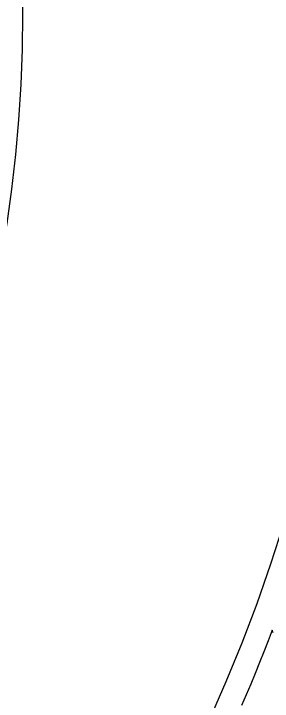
# Model space of a CAD drawing. Extents: x -550 to 550, y -550 to 550.
# Drawn here: x 283.1 to 336.6, y -142.3 to 0 of the extents above; entities that cross this region are included whole.
import ezdxf

# ---------------------------------------------------------------- set-up
doc = ezdxf.new("R2010")
doc.units = 0
doc.layers.add('LAYER_1', color=18, linetype='CONTINUOUS')
doc.layers.add('LAYER_10', color=4, linetype='CONTINUOUS')

msp = doc.modelspace()

# ---------------------------------------------------------------- linework, layer by layer
at = {"layer": 'LAYER_1'}
msp.add_lwpolyline([(0, 549.9999999999998, 0.4142135623730951), (-550, -4.34e-14, 0.4142135623730951), (0, -549.9999999999998, 0.4142135623730951), (550, -4.34e-14, 0.4142135623730951)], format="xyb", close=True, dxfattribs=at)
msp.add_lwpolyline([(336.8200303891015, -128.0951171284468), (336.6043395996094, -127.5367736816406), (335.7458091304158, -129.7887780395052), (334.8724661510649, -132.0352223204742), (333.9815569357813, -134.2748510344679), (333.0703277587891, -136.5064086914062), (332.1490570912341, -138.7340541117115), (331.2222191807602, -140.9592724454674), (330.278017865209, -143.1768356050736)], dxfattribs=at)
at = {"layer": 'LAYER_10'}
for points in [[(-485, 0, 0.4142135623730952), (0, -484.9999999999998, 0.4142135623730952), (485, 0, 0.4142135623730954), (0, 484.9999999999998, 0.4142135623730952)], [(355, -1.37561e-11, 0.4142135623730731), (1.37561e-11, 354.9999999999998, 0.4142135623730953), (-355, -1.705e-13, 0.4142135623730894), (-3.5811e-12, -354.9999999999998, 0.4142135623730726)], [(-285, 2.5472e-12, 0.4142135623730896), (-2.6744e-12, -285, 0.4142135623730953), (285, -2.173e-13, 0.4142135623730955), (0, 284.9999999999995, 0.4142135623730896)]]:
    msp.add_lwpolyline(points, format="xyb", close=True, dxfattribs=at)

doc.saveas('drawing.dxf')
